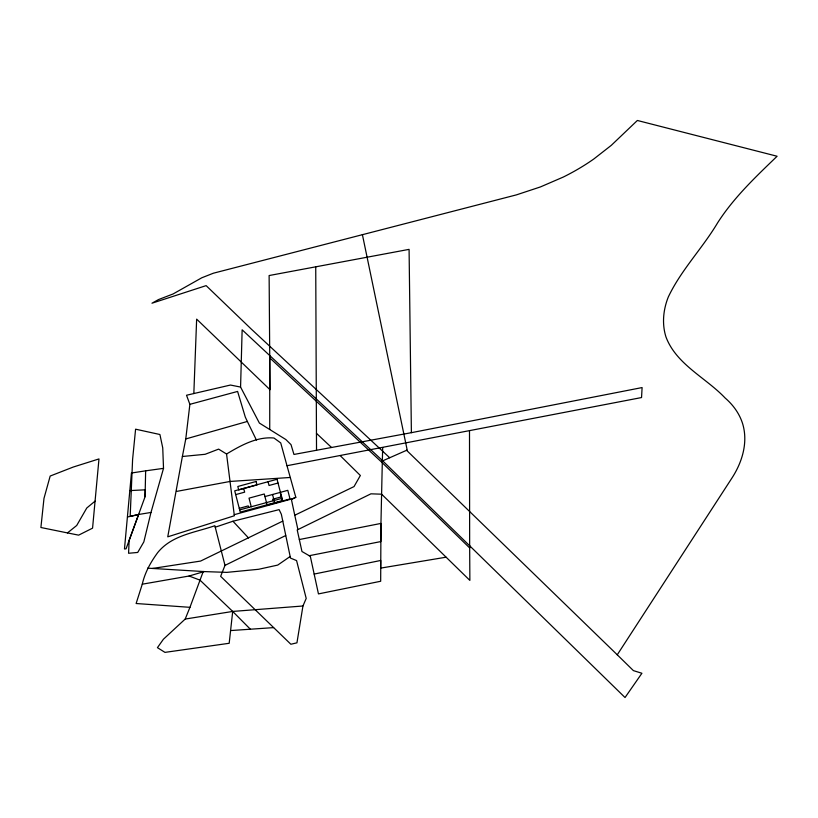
<?xml version="1.0" encoding="UTF-8"?>
<svg xmlns="http://www.w3.org/2000/svg" width="818" height="818" viewBox="0 0 818 818"><rect width="100%" height="100%" fill="white"/><g stroke="black" fill="none" stroke-linecap="round" stroke-linejoin="round"><path stroke-width="1.23" d="M269.736 429.389L269.725 355.544L242.138 329.797L240.574 387.057L259.398 423.08L285.83 439.522L291.024 444.665L293.959 454.45L411.393 432.681L642.099 387.568L641.547 397.558L286.995 465.718L280.727 442.916L273.958 438.019C256.975 436.434 240.686 445.503 226.555 454.01L218.621 449.123L205.113 454.297L182.383 456.495L167.751 536.833L234.367 515.759L226.555 454.01M145.072 496.71L145.645 470.831L131.442 473.009L124.469 548.96L126.054 548.847L145.083 496.71L145.215 489.818L129.939 490.596M193.835 393.55L196.647 319.122L270.032 389.746L269.725 355.544L382.343 460.493L380.953 523.428L380.677 581.261L318.458 593.909L310.319 556.342L301.965 551.506L297.21 529.952L370.932 493.827L381.628 494.195L469.869 580.402L469.655 545.555M469.501 431.004L469.655 547.927L382.282 462.722L382.701 447.64M189.95 607.324L185.195 619.062L163.406 639.236L157.434 647.662L164.96 652.375L229.183 643.285L232.701 611.435L200.001 580.146L189.101 576.015L142.271 584.195L136.125 603.51L189.95 607.324L203.222 571.547L226.77 572.375L258.672 569.277L277.721 565.085L290.165 556.496L281.351 514.256L279.112 509.634L232.956 521.24L215.236 527.201M182.383 456.495L185.768 438.949L189.878 404.337L186.524 395.247L230.451 385.043L240.574 387.067M290.165 556.496L290.502 558.08L296.576 560.586L306.208 598.428L302.946 605.995L296.944 642.825L290.86 644.247L220.645 576.332L224.991 565.381L214.858 525.718C194.868 532.692 171.852 535.044 157.669 552.641C150.645 562.232 144.919 572.498 142.271 584.195M150.982 512.457L143.835 541.905L137.721 552.447L128.579 553.275L129.132 540.422L138.641 514.481L150.982 512.457L163.518 468.356L162.741 447.906L159.919 434.511L135.594 429.184L132.598 459.389L130.174 516.403L138.641 514.481L127.516 517.007M382.343 460.493L625.034 697.529L641.915 673.265L633.398 670.617L617.263 654.799L732.09 477.804C742.182 462.19 748.112 442.712 742.816 424.317A158.477 89.07 -15.6 0 0 725.126 397.998C705.883 377.671 676.343 364.531 665.975 336.975C661.793 323.867 663.245 309.633 668.306 296.985C681.057 270.052 702.417 248.365 717.611 222.833C733.756 197.588 755.668 176.913 777.1 156.248L637.375 120.471L611.291 145.348L593.858 158.958A159.428 89.612 -15.6 0 1 563.295 177.056L540.453 186.923L516.403 194.878L213.345 273.222L201.79 277.783L173.068 293.969L158.518 299.572L151.974 303.212L206.136 285.625L251.3 329.092L389.695 457.753M95.062 501.148L86.78 507.998L76.708 525.483L67.465 532.917L40.9 527.508L43.988 498.387L50.174 476.045L73.303 467.027L98.978 458.929L92.567 528.152L78.64 535.146L67.465 532.917M152.526 568.449L200.584 561.076L282.844 521.076M224.991 565.381L285.676 535.545M297.926 529.604L294.766 515.238L354.03 486.587L360.36 475.493L340.308 455.718M286.995 465.718L295.809 497.303L292.997 498.622L234.234 514.686M295.809 497.303L291.392 499.389L294.766 515.238M382.712 460.831L406.577 450.309L617.263 654.799M189.101 576.015L204.081 571.577L147.618 568.152M185.768 438.949L247.343 421.454L256.423 440.064M235.696 494.604L244.664 492.16L243.682 488.397M278.018 483.039L269.04 485.493L268.059 481.73M264.93 496.577L287.783 490.33L290.022 498.919L267.169 505.166L264.255 493.99L249.02 498.152L251.259 506.751M239.275 508.356L248.243 505.902L248.652 507.457M281.596 496.792L272.629 499.246L273.038 500.8M239.684 509.911L282.005 498.346M189.878 404.337L237.598 391.433L245.308 417.108L247.343 421.454M314.143 574.072L380.718 560.463L380.646 568.111L446.055 557.201M299.327 539.543L380.953 523.428L380.84 541.567L309.214 555.708M382.282 462.722L269.746 357.855L269.122 275.543L409.082 249.367L411.393 432.681M176.494 491.434L230.144 481.444L290.206 477.477M185.195 619.062L232.701 611.435L302.946 605.995M145.645 470.831L163.518 468.356M231.085 630.535L273.601 627.621M316.454 433.325L331.505 447.456M232.701 611.435L250.349 629.216M232.956 521.24L248.529 537.978M406.577 450.309L407.262 450.381L362.374 234.521M280.165 492.416L282.404 501.005M272.547 494.491L274.787 503.09M315.738 267.005L316.525 450.227M256.095 481.485L237.813 486.485L238.703 489.921L256.995 484.931L256.095 481.485M277.036 479.276L234.715 490.841L240.257 512.119L282.578 500.555L277.036 479.276"/></g></svg>
